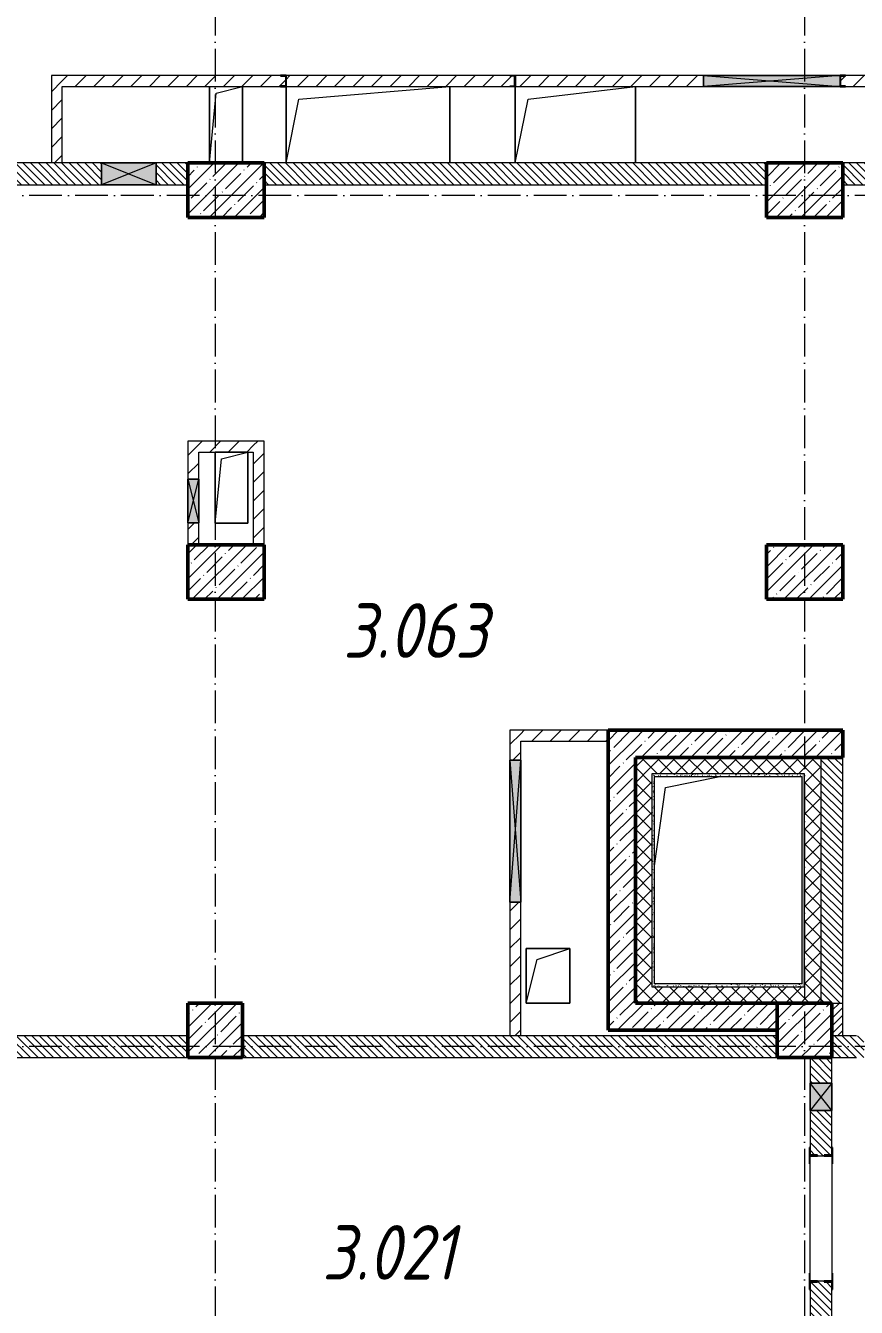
# Model space of a CAD drawing. Header units: millimetres. Extents: x 2294 to 908349, y -83289 to 219220.
# Drawn here: x 241598 to 249209, y 58917 to 70664 of the extents above; entities that cross this region are included whole.
import ezdxf

# ---------------------------------------------------------------- set-up
doc = ezdxf.new("R2010")
doc.units = ezdxf.units.MM
doc.linetypes.add('50_200_ШТРИХ_1Т_ш5_п1_п1_', pattern=[700, 500, -100, 0, -100])
for name, color, linetype, lineweight in [('A-DETL-GENF-OTLN', 7, 'Continuous', 9), ('A-FLOR-____-OTLN', 7, 'Continuous', 9), ('A-GENM-____-MCUT', 7, 'Continuous', 25), ('A-GENM-____-OTLN', 7, 'Continuous', 9), ('A-GENM-____-OTLN-1', 7, 'Continuous', 25), ('A-GLAZ-____-OTLN', 7, 'Continuous', 9), ('A-WALL-____-MCUT', 7, 'Continuous', 13), ('A-WALL-____-MCUT-1', 7, 'Continuous', 9), ('A-WALL-____-MCUT-2', 7, 'Continuous', 50), ('A-WALL-____-PATT-1', 7, 'Continuous', 9), ('A-WALL-FNSH-MCUT-1', 7, 'Continuous', 9), ('I-WALL-____-OTLN', 7, 'Continuous', 9), ('S-COLS-____-MCUT', 7, 'Continuous', 50), ('S-COLS-____-OTLN', 7, 'Continuous', 9), ('S-GRID-____-OTLN-1', 7, '50_200_ШТРИХ_1Т_ш5_п1_п1_', 9), ('Марки помещений', 7, 'Continuous', 9)]:
    doc.layers.add(name, color=color, linetype=linetype, lineweight=lineweight)
doc.layers.add('A-WALL-____-PATT-2', color=7, linetype='Continuous', lineweight=9, true_color=0x787878)
doc.styles.add('ISOCPEUR_I_2', font='isocpeui.ttf', dxfattribs={"width": 0.85, "height": 2.3})
pattern_1 = [(135, (165583.507, 6025.276), (-35.35534, -35.35534), [])]
pattern_2 = [(45, (165583.51, 6025.28), (-84.85281, 84.85281), [])]
pattern_3 = [(45, (165583.5, 6025.28), (-114.04925, 114.04925), []), (45, (165697.56, 6025.28), (-114.04925, 114.04925), [201.612, -40.322, 3.353, -36.97])]
pattern_4 = [(0, (165583.507, 6025.276), (81.28, 20.32), [3.353, -57.607, 3.353, -57.607, -325.12]), (0, (165583.507, 6025.276), (81.28, 20.32), [-121.92, 3.353, -118.567, 3.353, -57.607, -142.24]), (0, (165583.507, 6025.276), (81.28, 20.32), [-304.8, 3.353, -37.287, 3.353, -98.247]), (120, (165613.987, 6035.436), (-58.2376362, 60.230545), [3.353, -57.607, 3.353, -57.607, -325.12]), (120, (165613.987, 6035.436), (-58.2376362, 60.230545), [-121.92, 3.353, -118.567, 3.353, -57.607, -142.24]), (120, (165613.987, 6035.436), (-58.2376362, 60.230545), [-304.8, 3.353, -37.287, 3.353, -98.247]), (240, (165624.147, 6076.076), (-23.0423638, -80.550545), [3.353, -57.607, 3.353, -57.607, -325.12]), (240, (165624.147, 6076.076), (-23.0423638, -80.550545), [-121.92, 3.353, -118.567, 3.353, -57.607, -142.24]), (240, (165624.147, 6076.076), (-23.0423638, -80.550545), [-304.8, 3.353, -37.287, 3.353, -98.247])]
pattern_5 = [(45, (165583.51, 6025.28), (-70.71068, 70.71068), []), (135, (165583.51, 6025.28), (-70.71068, -70.71068), [])]

# ---------------------------------------------------------------- blocks, each defined once
blk = doc.blocks.new('3osi')
at = {"layer": 'S-GRID-____-OTLN-1', "color": 251, "ltscale": 0.6, "true_color": 0x636466}
for p, q in [((243333.5, 96918.1), (243333.5, 46006.3)), ((248733.5, 96918.1), (248733.5, 46006.3)), ((269657.9, 69106.3), (160914.7, 69106.3)), ((269657.9, 61306.3), (160914.7, 61306.3))]:
    blk.add_line(p, q, dxfattribs=at)
blk = doc.blocks.new('BSC_Колонна _Прямоугольная - 500х500-V38-АР1_План отверстий 3 этажа в осях 1-64_Ю-ЯЯ')
at = {"layer": 'S-COLS-____-OTLN'}
h = blk.add_hatch(dxfattribs=at)
h.set_pattern_fill('FP_46', color=256, style=0, pattern_type=2)
h.set_pattern_definition([(45, (-83150, -55431.04), (-114.04925, 114.04925), []), (45, (-83035.95, -55431.04), (-114.04925, 114.04925), [201.613, -40.323, 3.353, -36.97])])
h.paths.add_polyline_path([(-250, -250), (250, -250), (250, 250), (-250, 250)], flags=0)
at = {"layer": 'S-COLS-____-MCUT'}
for p, q in [((250, 250), (-250, 250)), ((-250, 250), (-250, -250)), ((250, -250), (250, 250)), ((-250, -250), (250, -250))]:
    blk.add_line(p, q, dxfattribs=at)
blk = doc.blocks.new('BSC_Колонна _Прямоугольная - 500х500-V42-АР1_План отверстий 3 этажа в осях 1-64_Ю-ЯЯ')
at = {"layer": 'S-COLS-____-OTLN'}
h = blk.add_hatch(dxfattribs=at)
h.set_pattern_fill('FP_50', color=256, style=0, pattern_type=2)
h.set_pattern_definition([(45, (-77750, -55431.04), (-114.04925, 114.04925), []), (45, (-77635.95, -55431.04), (-114.04925, 114.04925), [201.613, -40.323, 3.353, -36.97])])
h.paths.add_polyline_path([(-250, -250), (250, -250), (250, 250), (-250, 250)], flags=0)
at = {"layer": 'S-COLS-____-MCUT'}
for p, q in [((250, 250), (-250, 250)), ((-250, 250), (-250, -250)), ((250, -250), (250, 250)), ((-250, -250), (250, -250))]:
    blk.add_line(p, q, dxfattribs=at)
blk = doc.blocks.new('BSC_Колонна _Прямоугольная - 500х700-V106-АР1_План отверстий 3 этажа в осях 1-64_Ю-ЯЯ')
at = {"layer": 'S-COLS-____-OTLN'}
h = blk.add_hatch(dxfattribs=at)
h.set_pattern_fill('FP_111', color=256, style=0, pattern_type=2)
h.set_pattern_definition([(315, (-63131.04, 77850), (114.04925, 114.04925), []), (315, (-63131.04, 77735.95), (114.04925, 114.04925), [201.613, -40.323, 3.353, -36.97])])
h.paths.add_polyline_path([(-250, 350), (-250, -350), (250, -350), (250, 350)], flags=0)
at = {"layer": 'S-COLS-____-MCUT'}
for p, q in [((250, 350), (-250, 350)), ((-250, 350), (-250, -350)), ((250, -350), (250, 350)), ((-250, -350), (250, -350))]:
    blk.add_line(p, q, dxfattribs=at)
blk = doc.blocks.new('BSC_Колонна _Прямоугольная - 500х700-V107-АР1_План отверстий 3 этажа в осях 1-64_Ю-ЯЯ')
at = {"layer": 'S-COLS-____-OTLN'}
h = blk.add_hatch(dxfattribs=at)
h.set_pattern_fill('FP_112', color=256, style=0, pattern_type=2)
h.set_pattern_definition([(315, (-63131.04, 83150), (114.04925, 114.04925), []), (315, (-63131.04, 83035.95), (114.04925, 114.04925), [201.613, -40.323, 3.353, -36.97])])
h.paths.add_polyline_path([(-250, 350), (-250, -350), (250, -350), (250, 350)], flags=0)
at = {"layer": 'S-COLS-____-MCUT'}
for p, q in [((250, 350), (-250, 350)), ((-250, 350), (-250, -350)), ((250, -350), (250, 350)), ((-250, -350), (250, -350))]:
    blk.add_line(p, q, dxfattribs=at)
blk = doc.blocks.new('BSC_Колонна _Прямоугольная - 500х700-V125-АР1_План отверстий 3 этажа в осях 1-64_Ю-ЯЯ')
at = {"layer": 'S-COLS-____-OTLN'}
h = blk.add_hatch(dxfattribs=at)
h.set_pattern_fill('FP_130', color=256, style=0, pattern_type=2)
h.set_pattern_definition([(315, (-59631.04, 77850), (114.04925, 114.04925), []), (315, (-59631.04, 77735.95), (114.04925, 114.04925), [201.613, -40.323, 3.353, -36.97])])
h.paths.add_polyline_path([(-250, 350), (-250, -350), (250, -350), (250, 350)], flags=0)
at = {"layer": 'S-COLS-____-MCUT'}
for p, q in [((250, 350), (-250, 350)), ((-250, 350), (-250, -350)), ((250, -350), (250, 350)), ((-250, -350), (250, -350))]:
    blk.add_line(p, q, dxfattribs=at)
blk = doc.blocks.new('BSC_Колонна _Прямоугольная - 500х700-V126-АР1_План отверстий 3 этажа в осях 1-64_Ю-ЯЯ')
at = {"layer": 'S-COLS-____-OTLN'}
h = blk.add_hatch(dxfattribs=at)
h.set_pattern_fill('FP_131', color=256, style=0, pattern_type=2)
h.set_pattern_definition([(315, (-59631.04, 83150), (114.04925, 114.04925), []), (315, (-59631.04, 83035.95), (114.04925, 114.04925), [201.613, -40.323, 3.353, -36.97])])
h.paths.add_polyline_path([(-250, 350), (-250, -350), (250, -350), (250, 350)], flags=0)
at = {"layer": 'S-COLS-____-MCUT'}
for p, q in [((250, 350), (-250, 350)), ((-250, 350), (-250, -350)), ((250, -350), (250, 350)), ((-250, -350), (250, -350))]:
    blk.add_line(p, q, dxfattribs=at)
blk = doc.blocks.new('154_Стойка_СКБ_Уголок - СМ-2180_200-28268025-АР1_План отверстий 3 этажа в осях 1-64_Ю-ЯЯ')
at = {"layer": 'A-GENM-____-MCUT'}
for p, q in [((125, 156), (125, 81)), ((200, 156), (125, 156)), ((131, 81), (131, 150)), ((131, 150), (200, 150)), ((200, 150), (200, 156)), ((125, 81), (131, 81)), ((131, 19), (125, 19)), ((125, 19), (125, -56)), ((131, -50), (131, 19)), ((125, -56), (200, -56)), ((200, -50), (131, -50)), ((200, -56), (200, -50))]:
    blk.add_line(p, q, dxfattribs=at)
blk = doc.blocks.new('Стойка_Влож_Уголок_Опорный - Уголок-28213941-АР1_План отверстий 3 этажа в осях 1-64_Ю-ЯЯ')
at = {"layer": 'A-GENM-____-OTLN'}
for p, q in [((-212, -6), (-212, 0)), ((0, 0), (0, -6)), ((-212, -75), (-212, -6)), ((-212, -6), (-206, -6)), ((-212, -75), (-206, -75)), ((-6, -6), (0, -6)), ((-6, -75), (0, -75)), ((0, -6), (0, -75))]:
    blk.add_line(p, q, dxfattribs=at)
blk = doc.blocks.new('154_Фахверк_СКБ_Швеллер - Тип_100_3960-28318856-АР1_План отверстий 3 этажа в осях 1-64_Ю-ЯЯ')
at = {"layer": 'A-GENM-____-MCUT'}
for p, q in [((175, 50), (125, 50)), ((125, 50), (125, -50)), ((128, 47), (175, 47)), ((128, -47), (128, 47)), ((175, 47), (175, 50)), ((125, -50), (175, -50)), ((175, -47), (128, -47)), ((175, -50), (175, -47))]:
    blk.add_line(p, q, dxfattribs=at)
blk = doc.blocks.new('154_Фахверк_СКБ_Швеллер - Тип_100_3960-28494444-АР1_План отверстий 3 этажа в осях 1-64_Ю-ЯЯ')
at = {"layer": 'A-GENM-____-MCUT'}
for p, q in [((125, 50), (175, 50)), ((125, -50), (125, 50)), ((128, 47), (128, -47)), ((175, 47), (128, 47)), ((175, 50), (175, 47)), ((175, -50), (125, -50)), ((128, -47), (175, -47)), ((175, -47), (175, -50))]:
    blk.add_line(p, q, dxfattribs=at)
blk = doc.blocks.new('AR_Отверстие прямоугольное _в плите_ - AR_Отверстие прямоугольное _в плите_-30459803-АР1_План отверстий 3 этажа в осях 1-64_Ю-ЯЯ')
at = {"layer": 'A-GENM-____-OTLN'}
for p, q in [((-150, 350), (-150, -350)), ((-150, -350), (-90, 290)), ((-90, 290), (150, 350)), ((150, -350), (150, 350))]:
    blk.add_line(p, q, dxfattribs=at)
blk = doc.blocks.new('AR_Отверстие прямоугольное _в плите_ - AR_Отверстие прямоугольное _в плите_-30552792-АР1_План отверстий 3 этажа в осях 1-64_Ю-ЯЯ')
at = {"layer": 'A-GENM-____-OTLN'}
for p, q in [((150, 325), (-150, 325)), ((-150, 325), (-150, -325)), ((-150, -325), (-90, 265)), ((-90, 265), (150, 325)), ((150, -325), (150, 325)), ((-150, -325), (150, -325))]:
    blk.add_line(p, q, dxfattribs=at)
blk = doc.blocks.new('AR_Отверстие прямоугольное _в плите_ - AR_Отверстие прямоугольное _в плите_-30459445-АР1_План отверстий 3 этажа в осях 1-64_Ю-ЯЯ')
at = {"layer": 'A-GENM-____-OTLN'}
for p, q in [((200, 250), (-200, 250)), ((-200, 250), (-200, -250)), ((-100, 150), (200, 250)), ((200, -250), (200, 250)), ((-200, -250), (-100, 150)), ((-200, -250), (200, -250))]:
    blk.add_line(p, q, dxfattribs=at)
blk = doc.blocks.new('AR_Отверстие прямоугольное _в плите_ - AR_Отверстие прямоугольное _в плите_-30552518-АР1_План отверстий 3 этажа в осях 1-64_Ю-ЯЯ')
at = {"layer": 'A-GENM-____-OTLN'}
for p, q in [((-550, 850), (-50, 950)), ((-650, 132), (-550, 850))]:
    blk.add_line(p, q, dxfattribs=at)
blk = doc.blocks.new('AR_Отверстие прямоугольное _в плите_ - AR_Отверстие прямоугольное _в плите_-V205-АР1_План отверстий 3 этажа в осях 1-64_Ю-ЯЯ')
at = {"layer": 'A-GENM-____-OTLN'}
for p, q in [((-750, 350), (-750, -350)), ((-633, 233), (750, 350)), ((750, -350), (750, 350)), ((-750, -350), (-633, 233))]:
    blk.add_line(p, q, dxfattribs=at)
blk = doc.blocks.new('AR_Отверстие прямоугольное _в плите_ - AR_Отверстие прямоугольное _в плите_-30552744-АР1_План отверстий 3 этажа в осях 1-64_Ю-ЯЯ')
at = {"layer": 'A-GENM-____-OTLN'}
for p, q in [((-550, 350), (-550, -350)), ((-433, 233), (550, 350)), ((550, -350), (550, 350)), ((-550, -350), (-433, 233))]:
    blk.add_line(p, q, dxfattribs=at)
blk = doc.blocks.new('AR_Отверстие прямоугольное _в стене__БезПР - AR_Отверстие прямоугольное _в стене__БезПР-36427908-АР1_План отверстий 3 этажа в осях 1-64_Ю-ЯЯ')
at = {"layer": 'A-GLAZ-____-OTLN'}
blk.add_hatch(color=256, dxfattribs=at).paths.add_polyline_path([(250, -100), (250, 100), (-250, 100), (-250, -100)], flags=0)
at = {"layer": 'A-DETL-GENF-OTLN'}
for p, q in [((-250, -100), (-250, 100)), ((-250, 100), (250, 100)), ((250, 100), (-250, -100)), ((-250, 100), (250, -100)), ((250, 100), (-250, 100)), ((-250, 100), (-250, -100)), ((250, 100), (250, -100)), ((250, -100), (250, 100)), ((250, -100), (-250, -100)), ((-250, -100), (250, -100))]:
    blk.add_line(p, q, dxfattribs=at)
at = {"layer": 'A-GLAZ-____-OTLN'}
blk.add_line((250, 100), (-250, 100), dxfattribs=at)
blk = doc.blocks.new('AR_Отверстие прямоугольное _в стене__БезПР - AR_Отверстие прямоугольное _в стене__БезПР-36428025-АР1_План отверстий 3 этажа в осях 1-64_Ю-ЯЯ')
at = {"layer": 'A-GLAZ-____-OTLN'}
blk.add_hatch(color=256, dxfattribs=at).paths.add_polyline_path([(-200, -50), (200, -50), (200, 50), (-200, 50)], flags=0)
at = {"layer": 'A-DETL-GENF-OTLN'}
for p, q in [((-200, -50), (-200, 50)), ((-200, 50), (200, 50)), ((200, 50), (-200, -50)), ((-200, 50), (200, -50)), ((200, 50), (-200, 50)), ((-200, 50), (-200, -50)), ((200, 50), (200, -50)), ((200, -50), (200, 50)), ((200, -50), (-200, -50)), ((-200, -50), (200, -50))]:
    blk.add_line(p, q, dxfattribs=at)
at = {"layer": 'A-GLAZ-____-OTLN'}
blk.add_line((200, 50), (-200, 50), dxfattribs=at)
blk = doc.blocks.new('AR_Отверстие прямоугольное _в стене_ - AR_Отверстие прямоугольное _в стене__ОВ-36941390-АР1_План отверстий 3 этажа в осях 1-64_Ю-ЯЯ')
at = {"layer": 'A-GLAZ-____-OTLN'}
blk.add_hatch(color=256, dxfattribs=at).paths.add_polyline_path([(-650, -50), (650, -50), (650, 50), (-650, 50)], flags=0)
at = {"layer": 'A-DETL-GENF-OTLN'}
for p, q in [((-650, -50), (-650, 50)), ((-650, 50), (650, 50)), ((650, 50), (-650, -50)), ((-650, 50), (650, -50)), ((650, 50), (-650, 50)), ((-650, 50), (-650, -50)), ((650, 50), (650, -50)), ((650, -50), (650, 50)), ((650, -50), (-650, -50)), ((-650, -50), (650, -50))]:
    blk.add_line(p, q, dxfattribs=at)
blk = doc.blocks.new('AR_Отверстие прямоугольное _в стене_ - AR_Отверстие прямоугольное _в стене__ОВ-36940364-АР1_План отверстий 3 этажа в осях 1-64_Ю-ЯЯ')
at = {"layer": 'A-GLAZ-____-OTLN'}
blk.add_hatch(color=256, dxfattribs=at).paths.add_polyline_path([(625, -50), (625, 50), (-625, 50), (-625, -50)], flags=0)
at = {"layer": 'A-DETL-GENF-OTLN'}
for p, q in [((-625, -50), (-625, 50)), ((-625, 50), (625, 50)), ((625, 50), (-625, -50)), ((-625, 50), (625, -50)), ((625, 50), (-625, 50)), ((-625, 50), (-625, -50)), ((625, -50), (-625, -50)), ((-625, -50), (625, -50))]:
    blk.add_line(p, q, dxfattribs=at)
blk = doc.blocks.new('AR_Отверстие прямоугольное _в стене__БезПР - AR_Отверстие прямоугольное _в стене__БезПР-36899164-АР1_План отверстий 3 этажа в осях 1-64_Ю-ЯЯ')
at = {"layer": 'A-GLAZ-____-OTLN'}
blk.add_hatch(color=256, dxfattribs=at).paths.add_polyline_path([(125, 100), (-125, 100), (-125, -100), (125, -100)], flags=0)
at = {"layer": 'A-DETL-GENF-OTLN'}
for p, q in [((-125, -100), (-125, 100)), ((-125, 100), (125, 100)), ((125, 100), (-125, -100)), ((-125, 100), (125, -100)), ((125, 100), (-125, 100)), ((-125, 100), (-125, -100)), ((125, 100), (125, -100)), ((125, -100), (125, 100)), ((125, -100), (-125, -100)), ((-125, -100), (125, -100))]:
    blk.add_line(p, q, dxfattribs=at)
at = {"layer": 'A-GLAZ-____-OTLN'}
blk.add_line((125, 100), (-125, 100), dxfattribs=at)
blk = doc.blocks.new('3floor')
at = {"layer": 'A-WALL-____-PATT-1'}
h = blk.add_hatch(dxfattribs=at)
h.set_pattern_fill('FP_7', color=256, style=0, pattern_type=2)
h.set_pattern_definition(pattern_2)
h.paths.add_polyline_path([(241834, 69406), (241934, 69406), (241934, 70206), (241834, 70206), (241834, 69707)], flags=0)
h = blk.add_hatch(dxfattribs=at)
h.set_pattern_fill('FP_7', color=256, style=0, pattern_type=2)
h.set_pattern_definition(pattern_2)
h.paths.add_polyline_path([(251254, 70106), (251254, 70206), (249109, 70206), (249109, 70203), (249062, 70203), (249062, 70109), (249109, 70109), (249109, 70106), (250408, 70106)], flags=0)
h.paths.add_polyline_path([(246034, 70106), (246034, 70109), (246081, 70109), (246081, 70203), (246034, 70203), (246034, 70206), (243984, 70206), (243984, 70106), (245105, 70106)], flags=0)
h.paths.add_polyline_path([(246084, 70106), (247809, 70106), (247809, 70206), (246084, 70206), (246084, 70109)], flags=0)
h.paths.add_polyline_path([(241934, 70106), (243934, 70106), (243934, 70109), (243981, 70109), (243981, 70203), (243934, 70203), (243934, 70206), (241934, 70206)], flags=0)
h = blk.add_hatch(dxfattribs=at)
h.set_pattern_fill('FP_9', color=256, style=0, pattern_type=2)
h.set_pattern_definition(pattern_1)
h.paths.add_polyline_path([(243084, 69206), (243084, 69406), (242794, 69406), (242794, 69206)], flags=0)
h.paths.add_polyline_path([(242294, 69206), (242294, 69406), (240334, 69406), (240334, 69206)], flags=0)
h = blk.add_hatch(dxfattribs=at)
h.set_pattern_fill('FP_9', color=256, style=0, pattern_type=2)
h.set_pattern_definition(pattern_1)
h.paths.add_polyline_path([(248384, 69206), (248384, 69406), (243784, 69406), (243784, 69206), (246873, 69206)], flags=0)
h = blk.add_hatch(dxfattribs=at)
h.set_pattern_fill('FP_9', color=256, style=0, pattern_type=2)
h.set_pattern_definition(pattern_1)
h.paths.add_polyline_path([(251354, 69206), (251354, 69406), (249084, 69406), (249084, 69206), (250408, 69206)], flags=0)
h = blk.add_hatch(dxfattribs=at)
h.set_pattern_fill('FP_7', color=256, style=0, pattern_type=2)
h.set_pattern_definition(pattern_2)
h.paths.add_polyline_path([(243184, 65906), (243184, 66106), (243084, 66106), (243084, 65906)], flags=0)
h.paths.add_polyline_path([(243084, 66506), (243184, 66506), (243184, 66856), (243084, 66856)], flags=0)
h = blk.add_hatch(dxfattribs=at)
h.set_pattern_fill('FP_7', color=256, style=0, pattern_type=2)
h.set_pattern_definition(pattern_2)
h.paths.add_polyline_path([(243184, 66756), (243684, 66756), (243684, 66856), (243184, 66856)], flags=0)
h = blk.add_hatch(dxfattribs=at)
h.set_pattern_fill('FP_7', color=256, style=0, pattern_type=2)
h.set_pattern_definition(pattern_2)
h.paths.add_polyline_path([(243684, 65906), (243784, 65906), (243784, 66856), (243684, 66856), (243684, 66478)], flags=0)
h = blk.add_hatch(dxfattribs=at)
h.set_pattern_fill('FP_7', color=256, style=0, pattern_type=2)
h.set_pattern_definition(pattern_2)
h.paths.add_polyline_path([(246034, 61406), (246134, 61406), (246134, 62631), (246034, 62631)], flags=0)
h.paths.add_polyline_path([(246127, 63931), (246134, 63931), (246134, 64206), (246034, 64206), (246034, 63931)], flags=0)
h = blk.add_hatch(dxfattribs=at)
h.set_pattern_fill('FP_7', color=256, style=0, pattern_type=2)
h.set_pattern_definition(pattern_2)
h.paths.add_polyline_path([(246934, 64106), (246934, 64206), (246134, 64206), (246134, 64106), (246873, 64106)], flags=0)
h = blk.add_hatch(dxfattribs=at)
h.set_pattern_fill('FP_12', color=256, style=0, pattern_type=2)
h.set_pattern_definition(pattern_3)
h.paths.add_polyline_path([(246934, 61706), (247184, 61706), (247184, 64206), (246934, 64206), (246934, 63249)], flags=0)
h = blk.add_hatch(dxfattribs=at)
h.set_pattern_fill('FP_12', color=256, style=0, pattern_type=2)
h.set_pattern_definition(pattern_3)
h.paths.add_polyline_path([(249084, 63956), (249084, 64206), (247184, 64206), (247184, 63956)], flags=0)
h = blk.add_hatch(dxfattribs=at)
h.set_pattern_fill('FP_4', color=256, style=0, pattern_type=2)
h.set_pattern_definition(pattern_5)
h.paths.add_polyline_path([(247334, 61856), (247334, 63956), (247184, 63956), (247184, 61856)], flags=0)
h = blk.add_hatch(dxfattribs=at)
h.set_pattern_fill('FP_4', color=256, style=0, pattern_type=2)
h.set_pattern_definition(pattern_5)
h.paths.add_polyline_path([(247334, 63806), (248734, 63806), (248734, 63956), (247334, 63956)], flags=0)
h = blk.add_hatch(dxfattribs=at)
h.set_pattern_fill('FP_4', color=256, style=0, pattern_type=2)
h.set_pattern_definition(pattern_5)
h.paths.add_polyline_path([(248734, 61706), (248884, 61706), (248884, 63956), (248734, 63956), (248734, 61856)], flags=0)
h = blk.add_hatch(dxfattribs=at)
h.set_pattern_fill('FP_9', color=256, style=0, pattern_type=2)
h.set_pattern_definition(pattern_1)
h.paths.add_polyline_path([(249084, 61706), (249084, 63956), (248884, 63956), (248884, 61706), (248984, 61706)], flags=0)
h = blk.add_hatch(dxfattribs=at)
h.set_pattern_fill('FP_4', color=256, style=0, pattern_type=2)
h.set_pattern_definition(pattern_5)
h.paths.add_polyline_path([(248640, 61706), (248734, 61706), (248734, 61856), (247184, 61856), (247184, 61706), (248484, 61706)], flags=0)
h = blk.add_hatch(dxfattribs=at)
h.set_pattern_fill('FP_12', color=256, style=0, pattern_type=2)
h.set_pattern_definition(pattern_3)
h.paths.add_polyline_path([(248484, 61456), (248484, 61706), (246934, 61706), (246934, 61456)], flags=0)
h = blk.add_hatch(dxfattribs=at)
h.set_pattern_fill('FP_8', color=256, style=0, pattern_type=2)
h.set_pattern_definition([(45, (165583.507, 6025.276), (-35.35534, 35.35534), [])])
h.paths.add_polyline_path([(249084, 61406), (249084, 61706), (248984, 61706), (248984, 61406)], flags=0)
h = blk.add_hatch(dxfattribs=at)
h.set_pattern_fill('FP_9', color=256, style=0, pattern_type=2)
h.set_pattern_definition(pattern_1)
h.paths.add_polyline_path([(243084, 61206), (243084, 61406), (240584, 61406), (240584, 61206), (241570, 61206)], flags=0)
h = blk.add_hatch(dxfattribs=at)
h.set_pattern_fill('FP_9', color=256, style=0, pattern_type=2)
h.set_pattern_definition(pattern_1)
h.paths.add_polyline_path([(248484, 61206), (248484, 61406), (243584, 61406), (243584, 61206), (246873, 61206)], flags=0)
h = blk.add_hatch(dxfattribs=at)
h.set_pattern_fill('FP_9', color=256, style=0, pattern_type=2)
h.set_pattern_definition(pattern_1)
h.paths.add_polyline_path([(251434, 61206), (251434, 61406), (250984, 61406), (250984, 61206)], flags=0)
h.paths.add_polyline_path([(249209, 61206), (249278, 61206), (249278, 61275), (249284, 61275), (249284, 61337), (249278, 61337), (249278, 61406), (248984, 61406), (248984, 61206)], flags=0)
h = blk.add_hatch(dxfattribs=at)
h.set_pattern_fill('FP_9', color=256, style=0, pattern_type=2)
h.set_pattern_definition(pattern_1)
h.paths.add_polyline_path([(248984, 58206), (248984, 59150), (248915, 59150), (248915, 59156), (248853, 59156), (248853, 59150), (248784, 59150), (248784, 58206)], flags=0)
h.paths.add_polyline_path([(248915, 60306), (248915, 60312), (248984, 60312), (248984, 60721), (248784, 60721), (248784, 60312), (248853, 60312), (248853, 60306)], flags=0)
h.paths.add_polyline_path([(248784, 60971), (248984, 60971), (248984, 61206), (248784, 61206)], flags=0)
at = {"layer": 'A-WALL-____-PATT-2'}
h = blk.add_hatch(dxfattribs=at)
h.set_pattern_fill('FP_155', color=256, style=0, pattern_type=2)
h.set_pattern_definition(pattern_4)
h.paths.add_polyline_path([(247334, 61881), (247359, 61881), (247359, 63806), (247334, 63806), (247334, 63249)], flags=0)
h = blk.add_hatch(dxfattribs=at)
h.set_pattern_fill('FP_155', color=256, style=0, pattern_type=2)
h.set_pattern_definition(pattern_4)
h.paths.add_polyline_path([(248709, 63781), (248709, 63806), (247359, 63806), (247359, 63781)], flags=0)
h = blk.add_hatch(dxfattribs=at)
h.set_pattern_fill('FP_155', color=256, style=0, pattern_type=2)
h.set_pattern_definition(pattern_4)
h.paths.add_polyline_path([(248709, 61856), (248734, 61856), (248734, 63806), (248709, 63806), (248709, 61881)], flags=0)
h = blk.add_hatch(dxfattribs=at)
h.set_pattern_fill('FP_155', color=256, style=0, pattern_type=2)
h.set_pattern_definition(pattern_4)
h.paths.add_polyline_path([(248709, 61856), (248709, 61881), (247334, 61881), (247334, 61856), (248640, 61856)], flags=0)
at = {"layer": 'A-FLOR-____-OTLN'}
for p, q in [((243284, 69406), (243284, 70106)), ((243584, 70106), (243584, 69406)), ((243984, 69406), (243984, 70106)), ((245484, 70106), (245484, 69406)), ((246084, 69406), (246084, 70106)), ((247184, 70106), (247184, 69406)), ((243334, 66755), (243634, 66755)), ((243334, 66105), (243334, 66755)), ((243634, 66755), (243634, 66105)), ((243634, 66105), (243334, 66105)), ((246184, 62206), (246584, 62206)), ((246184, 61706), (246184, 62206)), ((246584, 62206), (246584, 61706)), ((246584, 61706), (246184, 61706))]:
    blk.add_line(p, q, dxfattribs=at)
at = {"layer": 'A-WALL-____-MCUT'}
for p, q in [((242294, 69406), (240534, 69406)), ((243084, 69406), (242794, 69406)), ((248384, 69406), (243784, 69406)), ((251354, 69406), (249084, 69406)), ((240334, 69206), (242294, 69206)), ((242794, 69206), (243084, 69206)), ((243784, 69206), (248384, 69206)), ((249084, 69206), (251354, 69206)), ((248884, 63956), (248884, 61706)), ((249084, 61706), (249084, 63956)), ((248984, 61706), (249084, 61706)), ((243084, 61406), (240584, 61406)), ((248484, 61406), (243584, 61406)), ((249209, 61406), (248984, 61406)), ((240584, 61206), (243084, 61206)), ((243584, 61206), (248484, 61206)), ((248784, 61206), (248784, 60971)), ((248984, 60971), (248984, 61206)), ((248984, 61206), (249209, 61206)), ((248784, 60721), (248784, 60381)), ((248984, 60381), (248984, 60721)), ((248853, 60306), (248915, 60306)), ((248915, 59156), (248853, 59156)), ((248784, 59081), (248784, 58606)), ((248984, 58206), (248984, 59081))]:
    blk.add_line(p, q, dxfattribs=at)
at = {"layer": 'A-WALL-____-MCUT-1'}
for p, q in [((247334, 63806), (247334, 61856)), ((248734, 63806), (247334, 63806)), ((248734, 61856), (248734, 63806)), ((247334, 61856), (248734, 61856))]:
    blk.add_line(p, q, dxfattribs=at)
at = {"layer": 'A-WALL-____-MCUT-2'}
for p, q in [((246934, 64206), (246934, 61456)), ((249084, 64206), (246934, 64206)), ((249084, 63956), (249084, 64206)), ((247184, 61706), (247184, 63956)), ((247184, 63956), (249084, 63956)), ((248484, 61706), (247184, 61706)), ((246934, 61456), (248484, 61456))]:
    blk.add_line(p, q, dxfattribs=at)
at = {"layer": 'A-WALL-FNSH-MCUT-1'}
for p, q in [((243934, 70206), (241834, 70206)), ((241834, 70206), (241834, 69406)), ((246034, 70206), (243984, 70206)), ((247809, 70206), (246084, 70206)), ((251354, 70206), (249109, 70206)), ((241934, 70106), (243934, 70106)), ((241934, 69406), (241934, 70106)), ((243984, 70106), (246034, 70106)), ((246084, 70106), (247809, 70106)), ((249109, 70106), (251254, 70106)), ((243084, 66856), (243084, 66506)), ((243784, 66856), (243084, 66856)), ((243784, 65906), (243784, 66856)), ((243184, 66506), (243184, 66756)), ((243184, 66756), (243684, 66756)), ((243684, 66756), (243684, 65906)), ((243084, 66106), (243084, 65906)), ((243184, 65906), (243184, 66106)), ((246034, 64206), (246034, 63931)), ((246934, 64206), (246034, 64206)), ((246134, 63931), (246134, 64106)), ((246134, 64106), (246934, 64106)), ((247359, 61881), (247359, 63781)), ((247359, 63781), (248709, 63781)), ((248709, 63781), (248709, 61881)), ((246034, 62631), (246034, 61406)), ((246134, 61406), (246134, 62631)), ((248709, 61881), (247359, 61881)), ((249084, 61406), (249084, 61706))]:
    blk.add_line(p, q, dxfattribs=at)
at = {"layer": 'I-WALL-____-OTLN'}
for p, q in [((248784, 59156), (248784, 60306)), ((248984, 60306), (248984, 59156))]:
    blk.add_line(p, q, dxfattribs=at)
at = {"layer": 'A-GENM-____-OTLN'}
for name, p in [('AR_Отверстие прямоугольное _в плите_ - AR_Отверстие прямоугольное _в плите_-30459803-АР1_План отверстий 3 этажа в осях 1-64_Ю-ЯЯ', (243434, 69756)), ('AR_Отверстие прямоугольное _в плите_ - AR_Отверстие прямоугольное _в плите_-V205-АР1_План отверстий 3 этажа в осях 1-64_Ю-ЯЯ', (244734, 69756)), ('AR_Отверстие прямоугольное _в плите_ - AR_Отверстие прямоугольное _в плите_-30552744-АР1_План отверстий 3 этажа в осях 1-64_Ю-ЯЯ', (246634, 69756)), ('AR_Отверстие прямоугольное _в плите_ - AR_Отверстие прямоугольное _в плите_-30552792-АР1_План отверстий 3 этажа в осях 1-64_Ю-ЯЯ', (243484, 66430)), ('AR_Отверстие прямоугольное _в плите_ - AR_Отверстие прямоугольное _в плите_-30552518-АР1_План отверстий 3 этажа в осях 1-64_Ю-ЯЯ', (248009, 62831)), ('AR_Отверстие прямоугольное _в плите_ - AR_Отверстие прямоугольное _в плите_-30459445-АР1_План отверстий 3 этажа в осях 1-64_Ю-ЯЯ', (246384, 61956)), ('Стойка_Влож_Уголок_Опорный - Уголок-28213941-АР1_План отверстий 3 этажа в осях 1-64_Ю-ЯЯ', (248990, 60306))]:
    blk.add_blockref(name, p, dxfattribs=at)
at = {"layer": 'A-GENM-____-OTLN', "rotation": 180}
blk.add_blockref('Стойка_Влож_Уголок_Опорный - Уголок-28213941-АР1_План отверстий 3 этажа в осях 1-64_Ю-ЯЯ', (248778, 59156), dxfattribs=at)
at = {"layer": 'A-GENM-____-OTLN-1'}
for name, p, rotation in [('154_Фахверк_СКБ_Швеллер - Тип_100_3960-28318856-АР1_План отверстий 3 этажа в осях 1-64_Ю-ЯЯ', (244109, 70156), 180), ('154_Фахверк_СКБ_Швеллер - Тип_100_3960-28494444-АР1_План отверстий 3 этажа в осях 1-64_Ю-ЯЯ', (246209, 70156), 180), ('154_Стойка_СКБ_Уголок - СМ-2180_200-28268025-АР1_План отверстий 3 этажа в осях 1-64_Ю-ЯЯ', (248934, 60181), 89.99999999999993), ('154_Стойка_СКБ_Уголок - СМ-2180_200-28268025-АР1_План отверстий 3 этажа в осях 1-64_Ю-ЯЯ', (248834, 59281), 269.9999999999999)]:
    blk.add_blockref(name, p, dxfattribs=dict(at, rotation=rotation))
blk.add_blockref('154_Фахверк_СКБ_Швеллер - Тип_100_3960-28318856-АР1_План отверстий 3 этажа в осях 1-64_Ю-ЯЯ', (248934, 70156), dxfattribs=at)
at = {"layer": 'A-GLAZ-____-OTLN'}
for name, p in [('AR_Отверстие прямоугольное _в стене_ - AR_Отверстие прямоугольное _в стене__ОВ-36940364-АР1_План отверстий 3 этажа в осях 1-64_Ю-ЯЯ', (248434, 70156)), ('AR_Отверстие прямоугольное _в стене__БезПР - AR_Отверстие прямоугольное _в стене__БезПР-36427908-АР1_План отверстий 3 этажа в осях 1-64_Ю-ЯЯ', (242544, 69306))]:
    blk.add_blockref(name, p, dxfattribs=at)
for name, p, rotation in [('AR_Отверстие прямоугольное _в стене__БезПР - AR_Отверстие прямоугольное _в стене__БезПР-36428025-АР1_План отверстий 3 этажа в осях 1-64_Ю-ЯЯ', (243134, 66306), 89.9999999999851), ('AR_Отверстие прямоугольное _в стене_ - AR_Отверстие прямоугольное _в стене__ОВ-36941390-АР1_План отверстий 3 этажа в осях 1-64_Ю-ЯЯ', (246084, 63281), 89.99999999999987), ('AR_Отверстие прямоугольное _в стене__БезПР - AR_Отверстие прямоугольное _в стене__БезПР-36899164-АР1_План отверстий 3 этажа в осях 1-64_Ю-ЯЯ', (248884, 60846), 269.9999999999999)]:
    blk.add_blockref(name, p, dxfattribs=dict(at, rotation=rotation))
at = {"layer": 'S-COLS-____-OTLN', "rotation": 89.9999999999999}
for name, p in [('BSC_Колонна _Прямоугольная - 500х700-V106-АР1_План отверстий 3 этажа в осях 1-64_Ю-ЯЯ', (243434, 69156)), ('BSC_Колонна _Прямоугольная - 500х700-V107-АР1_План отверстий 3 этажа в осях 1-64_Ю-ЯЯ', (248734, 69156)), ('BSC_Колонна _Прямоугольная - 500х700-V125-АР1_План отверстий 3 этажа в осях 1-64_Ю-ЯЯ', (243434, 65656)), ('BSC_Колонна _Прямоугольная - 500х700-V126-АР1_План отверстий 3 этажа в осях 1-64_Ю-ЯЯ', (248734, 65656))]:
    blk.add_blockref(name, p, dxfattribs=at)
at = {"layer": 'S-COLS-____-OTLN'}
for name, p in [('BSC_Колонна _Прямоугольная - 500х500-V42-АР1_План отверстий 3 этажа в осях 1-64_Ю-ЯЯ', (243334, 61456)), ('BSC_Колонна _Прямоугольная - 500х500-V38-АР1_План отверстий 3 этажа в осях 1-64_Ю-ЯЯ', (248734, 61456))]:
    blk.add_blockref(name, p, dxfattribs=at)
at = {"layer": 'Марки помещений', "char_height": 500, "attachment_point": 1, "style": 'ISOCPEUR_I_2'}
for s, insert, width in [('3.063', (244506, 65370), 785.65), ('3.021', (244315, 59671), 737.55)]:
    blk.add_mtext(s, dxfattribs=dict(at, insert=insert, width=width))

msp = doc.modelspace()

# ---------------------------------------------------------------- block references
for name in ['3osi', '3floor']:
    msp.add_blockref(name, (0, 0))

doc.saveas('drawing.dxf')
